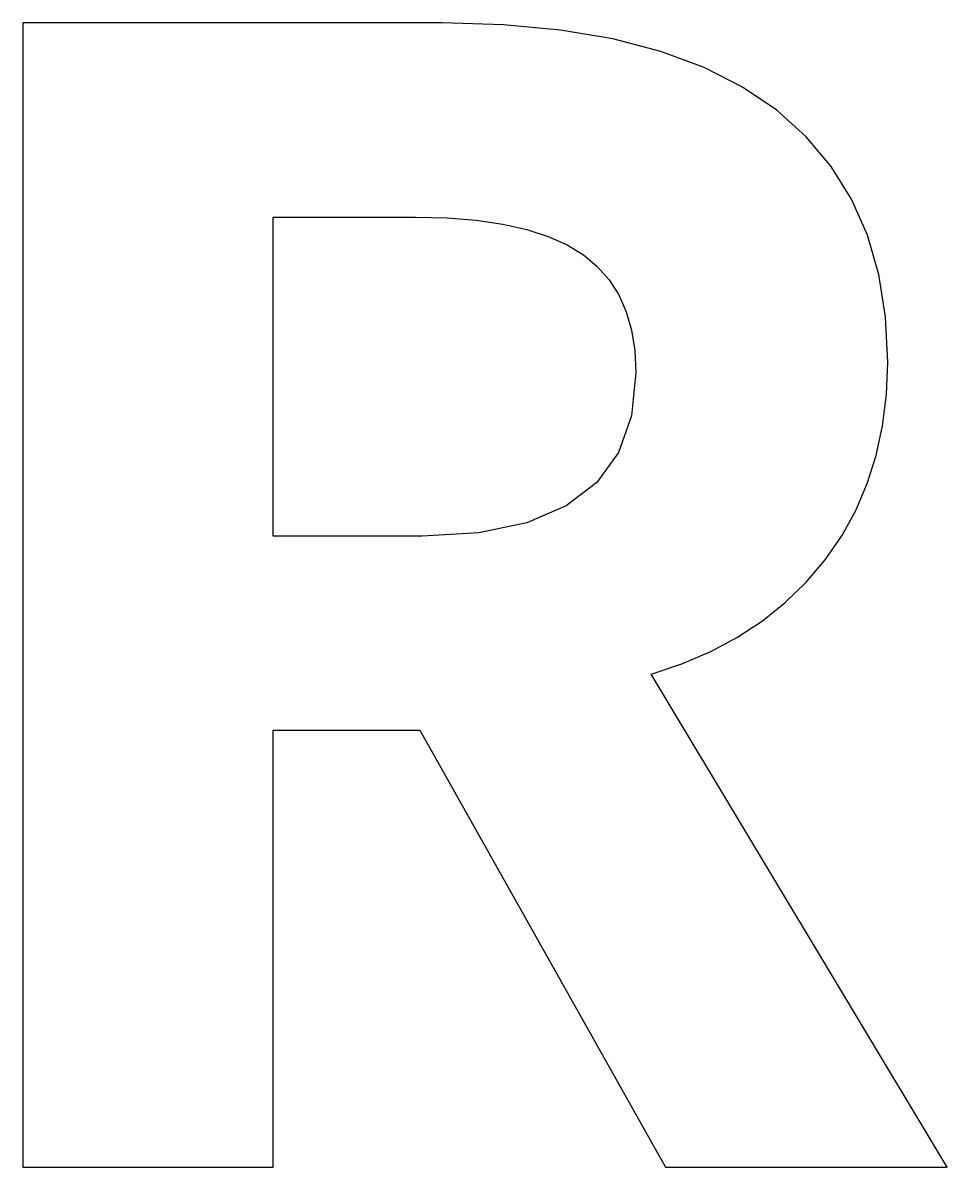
# Model space of a CAD drawing. Header units: metres. Extents: x -29.8 to 40.4, y -84.9 to 2.
import ezdxf

# ---------------------------------------------------------------- set-up
doc = ezdxf.new("R2010")
doc.units = ezdxf.units.M

msp = doc.modelspace()

# ---------------------------------------------------------------- linework, layer by layer
for p, q in [((1.98856, 1.99879), (-29.8364, 1.99879)), ((-29.8364, 1.99879), (-29.8364, -84.9062)), ((6.67281, 1.86337), (1.98856, 1.99879)), ((11.0074, 1.45709), (6.67281, 1.86337)), ((14.9922, 0.779984), (11.0074, 1.45709)), ((18.6273, -0.167969), (14.9922, 0.779984)), ((21.9127, -1.38678), (18.6273, -0.167969)), ((24.8483, -2.87643), (21.9127, -1.38678)), ((27.4343, -4.63695), (24.8483, -2.87643)), ((29.6734, -6.65227), (27.4343, -4.63695)), ((31.5681, -8.90691), (29.6734, -6.65227)), ((33.1183, -11.4009), (31.5681, -8.90691)), ((34.3239, -14.1342), (33.1183, -11.4009)), ((-10.8317, -36.9759), (-10.8317, -12.7537)), ((-10.8317, -12.7537), (-0.008331, -12.7537)), ((-0.008331, -12.7537), (2.39748, -12.8123)), ((2.39748, -12.8123), (4.60873, -12.9878)), ((4.60873, -12.9878), (6.62541, -13.2803)), ((6.62541, -13.2803), (8.44751, -13.6899)), ((8.44751, -13.6899), (10.075, -14.2166)), ((10.075, -14.2166), (11.508, -14.8602)), ((35.1851, -17.1068), (34.3239, -14.1342)), ((11.508, -14.8602), (12.7464, -15.6208)), ((12.7464, -15.6208), (13.8062, -16.5049)), ((13.8062, -16.5049), (14.703, -17.5191)), ((35.7019, -20.3187), (35.1851, -17.1068)), ((14.703, -17.5191), (15.4367, -18.6635)), ((15.4367, -18.6635), (16.0074, -19.9381)), ((16.0074, -19.9381), (16.415, -21.3429)), ((35.8741, -23.7699), (35.7019, -20.3187)), ((16.415, -21.3429), (16.6596, -22.878)), ((16.6596, -22.878), (16.7411, -24.5432)), ((35.7768, -26.2376), (35.8741, -23.7699)), ((16.7411, -24.5432), (16.4098, -27.8417)), ((35.485, -28.5975), (35.7768, -26.2376)), ((16.4098, -27.8417), (15.4158, -30.6327)), ((34.9985, -30.8496), (35.485, -28.5975)), ((15.4158, -30.6327), (13.7592, -32.9162)), ((34.3175, -32.9939), (34.9985, -30.8496)), ((13.7592, -32.9162), (11.44, -34.6923)), ((33.4419, -35.0303), (34.3175, -32.9939)), ((11.44, -34.6923), (8.45818, -35.961)), ((32.3717, -36.959), (33.4419, -35.0303)), ((8.45818, -35.961), (4.81367, -36.7222)), ((0.506561, -36.9759), (-10.8317, -36.9759)), ((4.81367, -36.7222), (0.506561, -36.9759)), ((31.107, -38.7799), (32.3717, -36.959)), ((29.67, -40.472), (31.107, -38.7799)), ((28.0831, -42.0142), (29.67, -40.472)), ((26.3463, -43.4065), (28.0831, -42.0142)), ((24.4596, -44.649), (26.3463, -43.4065)), ((22.423, -45.7416), (24.4596, -44.649)), ((20.2365, -46.6843), (22.423, -45.7416)), ((17.9001, -47.4772), (20.2365, -46.6843)), ((40.3838, -84.9062), (17.9001, -47.4772)), ((-10.8317, -51.7294), (0.313705, -51.7294)), ((-10.8317, -84.9062), (-10.8317, -51.7294)), ((0.313705, -51.7294), (18.9955, -84.9062)), ((-29.8364, -84.9062), (-10.8317, -84.9062)), ((18.9955, -84.9062), (40.3838, -84.9062))]:
    msp.add_line(p, q)

doc.saveas('drawing.dxf')
